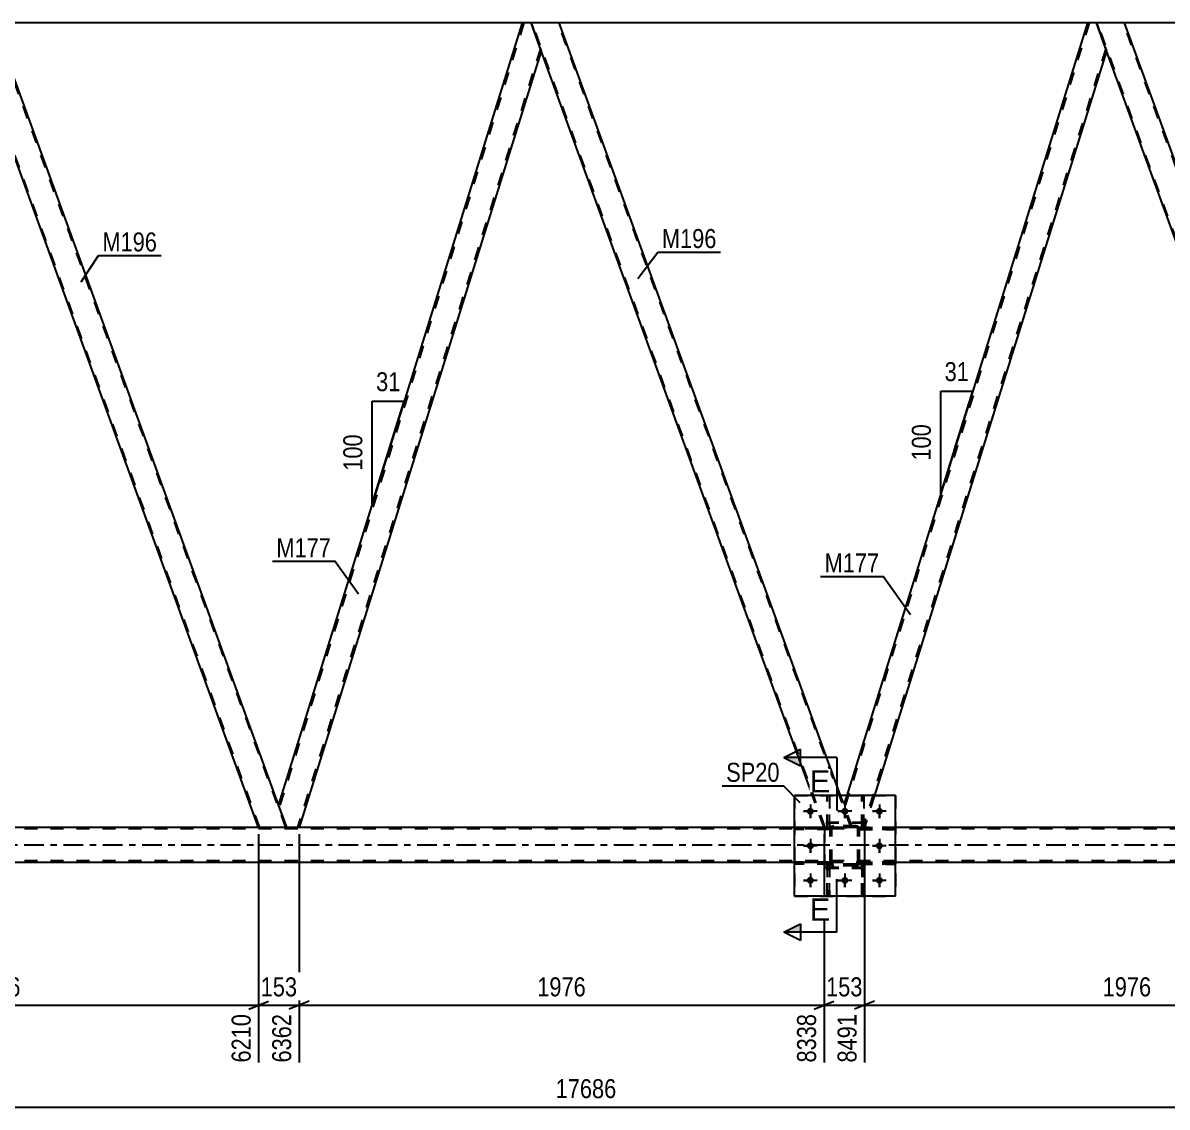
# Model space of a CAD drawing. Header units: millimetres. Extents: x 0 to 1772, y 0 to 560.
# Drawn here: x 1308.7 to 1481, y 261.4 to 424.8 of the extents above; entities that cross this region are included whole.
import ezdxf

# ---------------------------------------------------------------- set-up
doc = ezdxf.new("R2010")
doc.units = ezdxf.units.MM
doc.linetypes.add('DXK_LINE_DOT2', pattern=[3.9198, 1.9599, -1.9599])
doc.linetypes.add('DXK_LINE_DOT3', pattern=[5.9187, 2.979, -0.9799, 0.9799, -0.9799])
doc.styles.add('Arial', font='ARIAL.TTF', dxfattribs={"height": 0.2})
doc.styles.add('Arial Narrow', font='ARIALN.TTF', dxfattribs={"height": 0.2})

# ---------------------------------------------------------------- blocks, each defined once
blk = doc.blocks.new('Part-814276686-3610 - 3518')
at = {"color": 7, "linetype": 'DXK_LINE_DOT2'}
for p, q in [((1440.06, 298.38), (1434.66, 298.38)), ((1434.66, 298.38), (1434.66, 298.06)), ((1435.26, 298.06), (1435.26, 298.38)), ((1440.06, 298.06), (1440.06, 298.38)), ((1434.66, 298.06), (1440.06, 298.06))]:
    blk.add_line(p, q, dxfattribs=at)
blk = doc.blocks.new('Part-814276686-3687 - 3518')
at = {"color": 7, "linetype": 'DXK_LINE_DOT2'}
for p, q in [((1435.46, 304.22), (1429.46, 304.22)), ((1429.46, 297.42), (1429.46, 304.22)), ((1435.46, 297.42), (1435.46, 304.22)), ((1435.46, 297.42), (1429.46, 297.42))]:
    blk.add_line(p, q, dxfattribs=at)
blk = doc.blocks.new('Part-814276686-3641 - 3518')
at = {"color": 2, "linetype": 'Continuous'}
for p, q in [((1435.01, 308.42), (1435.01, 308.42)), ((1435.33, 308.42), (1435.01, 308.42)), ((1435.33, 308.42), (1435.33, 308.42))]:
    blk.add_line(p, q, dxfattribs=at)
at = {"color": 7, "linetype": 'DXK_LINE_DOT2'}
for p, q in [((1435.01, 303.57), (1435.01, 308.42)), ((1435.33, 303.57), (1435.33, 308.42)), ((1435.01, 304.17), (1435.33, 304.17)), ((1435.33, 303.57), (1435.01, 303.57))]:
    blk.add_line(p, q, dxfattribs=at)
blk = doc.blocks.new('Part-814276686-3567 - 3518')
at = {"color": 7, "linetype": 'DXK_LINE_DOT2'}
for p, q in [((1434.66, 298.06), (1434.66, 298.38)), ((1434.66, 298.38), (1440.06, 298.38)), ((1435.26, 298.06), (1435.26, 298.38)), ((1440.06, 298.38), (1440.06, 298.06)), ((1440.06, 298.06), (1434.66, 298.06))]:
    blk.add_line(p, q, dxfattribs=at)
blk = doc.blocks.new('Part-814276686-3570 - 3518')
at = {"color": 7, "linetype": 'DXK_LINE_DOT2'}
for p, q in [((1430.26, 303.58), (1424.86, 303.58)), ((1424.86, 303.26), (1424.86, 303.58)), ((1429.66, 303.26), (1429.66, 303.58)), ((1430.26, 303.58), (1430.26, 303.26)), ((1430.26, 303.26), (1424.86, 303.26))]:
    blk.add_line(p, q, dxfattribs=at)
blk = doc.blocks.new('Part-814276686-3573 - 3518')
at = {"color": 7, "linetype": 'DXK_LINE_DOT2'}
for p, q in [((1430.26, 298.38), (1424.86, 298.38)), ((1424.86, 298.06), (1424.86, 298.38)), ((1429.66, 298.06), (1429.66, 298.38)), ((1430.26, 298.38), (1430.26, 298.06)), ((1430.26, 298.06), (1424.86, 298.06))]:
    blk.add_line(p, q, dxfattribs=at)
blk = doc.blocks.new('Part-814276686-3574 - 3518')
at = {"color": 2, "linetype": 'Continuous'}
for p, q in [((1429.81, 308.42), (1429.81, 308.42)), ((1430.13, 308.42), (1429.81, 308.42)), ((1430.13, 308.42), (1430.13, 308.42))]:
    blk.add_line(p, q, dxfattribs=at)
at = {"color": 7, "linetype": 'DXK_LINE_DOT2'}
for p, q in [((1429.81, 303.57), (1429.81, 308.42)), ((1430.13, 303.57), (1430.13, 308.42)), ((1429.81, 304.17), (1430.13, 304.17)), ((1430.13, 303.57), (1429.81, 303.57))]:
    blk.add_line(p, q, dxfattribs=at)
blk = doc.blocks.new('Bolt-814276686-3661 - 3518')
at = {"linetype": 'Continuous'}
for points in [[(1427.78, 306.02, -1), (1426.74, 306.02, -1)], [(1432.98, 306.02, -1), (1431.94, 306.02, -1)], [(1438.18, 306.02, -1), (1437.14, 306.02, -1)], [(1427.78, 300.82, -1), (1426.74, 300.82, -1)], [(1438.18, 300.82, -1), (1437.14, 300.82, -1)], [(1427.78, 295.62, -1), (1426.74, 295.62, -1)], [(1432.98, 295.62, -1), (1431.94, 295.62, -1)], [(1438.18, 295.62, -1), (1437.14, 295.62, -1)]]:
    blk.add_hatch(color=1, dxfattribs=at).paths.add_polyline_path(points)
at = {"color": 1, "linetype": 'Continuous'}
for p, q in [((1427.26, 307.06), (1427.26, 304.98)), ((1432.46, 307.06), (1432.46, 304.98)), ((1437.66, 307.06), (1437.66, 304.98)), ((1428.3, 306.02), (1426.22, 306.02)), ((1433.5, 306.02), (1431.42, 306.02)), ((1438.7, 306.02), (1436.62, 306.02)), ((1427.26, 301.86), (1427.26, 299.78)), ((1437.66, 301.86), (1437.66, 299.78)), ((1428.3, 300.82), (1426.22, 300.82)), ((1438.7, 300.82), (1436.62, 300.82)), ((1427.26, 296.66), (1427.26, 294.58)), ((1432.46, 296.66), (1432.46, 294.58)), ((1437.66, 296.66), (1437.66, 294.58)), ((1428.3, 295.62), (1426.22, 295.62)), ((1433.5, 295.62), (1431.42, 295.62)), ((1438.7, 295.62), (1436.62, 295.62))]:
    blk.add_line(p, q, dxfattribs=at)
blk = doc.blocks.new('Part-814276686-3601 - 3518')
at = {"color": 7, "linetype": 'DXK_LINE_DOT2'}
for p, q in [((1435.46, 304.35), (1429.46, 304.35)), ((1429.46, 297.55), (1429.46, 304.35)), ((1435.46, 297.55), (1435.46, 304.35)), ((1435.46, 297.55), (1429.46, 297.55))]:
    blk.add_line(p, q, dxfattribs=at)
blk = doc.blocks.new('Part-814276686-3602 - 3518')
at = {"color": 7, "linetype": 'DXK_LINE_DOT2'}
for p, q in [((1430.26, 303.34), (1430.29, 303.52)), ((1430.29, 303.52), (1430.26, 303.34)), ((1430.26, 298.3), (1430.26, 303.34)), ((1430.5, 303.34), (1430.51, 303.43)), ((1430.5, 298.3), (1430.5, 303.34)), ((1430.51, 303.43), (1430.57, 303.51)), ((1430.55, 303.78), (1430.74, 303.82)), ((1430.74, 303.82), (1430.55, 303.78)), ((1430.57, 303.51), (1430.64, 303.56)), ((1430.64, 303.56), (1430.74, 303.58)), ((1434.18, 303.82), (1430.74, 303.82)), ((1430.74, 303.58), (1434.18, 303.58)), ((1434.18, 303.82), (1434.36, 303.78)), ((1434.36, 303.78), (1434.18, 303.82)), ((1434.18, 303.58), (1434.27, 303.56)), ((1434.27, 303.56), (1434.35, 303.51)), ((1434.35, 303.51), (1434.4, 303.43)), ((1434.4, 303.43), (1434.42, 303.34)), ((1434.42, 298.3), (1434.42, 303.34)), ((1434.62, 303.52), (1434.66, 303.34)), ((1434.66, 303.34), (1434.62, 303.52)), ((1434.66, 298.3), (1434.66, 303.34)), ((1430.29, 298.11), (1430.26, 298.3)), ((1430.26, 298.3), (1430.29, 298.11)), ((1430.51, 298.2), (1430.5, 298.3)), ((1430.57, 298.13), (1430.51, 298.2)), ((1430.64, 298.07), (1430.57, 298.13)), ((1434.35, 298.13), (1434.27, 298.07)), ((1434.4, 298.2), (1434.35, 298.13)), ((1434.42, 298.3), (1434.4, 298.2)), ((1434.66, 298.3), (1434.62, 298.11)), ((1434.62, 298.11), (1434.66, 298.3)), ((1430.74, 297.82), (1430.55, 297.85)), ((1430.55, 297.85), (1430.74, 297.82)), ((1430.74, 298.06), (1430.64, 298.07)), ((1434.18, 298.06), (1430.74, 298.06)), ((1434.18, 297.82), (1430.74, 297.82)), ((1434.27, 298.07), (1434.18, 298.06)), ((1434.36, 297.85), (1434.18, 297.82)), ((1434.18, 297.82), (1434.36, 297.85))]:
    blk.add_line(p, q, dxfattribs=at)
at = {"color": 7, "linetype": 'DXK_LINE_DOT3'}
blk.add_line((1432.46, 300.82), (1432.46, 300.82), dxfattribs=at)
at = {"color": 7, "linetype": 'DXK_LINE_DOT2'}
for centre, start, end in [((1430.74, 303.34), 112.5, 157.5), ((1430.74, 303.34), 112.5, 157.5), ((1434.18, 303.34), 22.5, 67.5), ((1434.18, 303.34), 22.5, 67.5), ((1430.74, 298.3), 202.5, 247.5), ((1430.74, 298.3), 202.5, 247.5), ((1434.18, 298.3), 292.5, 337.5), ((1434.18, 298.3), 292.5, 337.5)]:
    blk.add_arc(centre, 0.48, start, end, dxfattribs=at)
blk = doc.blocks.new('Part-814276686-3607 - 3518')
at = {"color": 7, "linetype": 'DXK_LINE_DOT2'}
for p, q in [((1440.06, 303.58), (1434.66, 303.58)), ((1434.66, 303.58), (1434.66, 303.26)), ((1435.26, 303.26), (1435.26, 303.58)), ((1440.06, 303.26), (1440.06, 303.58)), ((1434.66, 303.26), (1440.06, 303.26))]:
    blk.add_line(p, q, dxfattribs=at)
blk = doc.blocks.new('Part-814276686-3613 - 3518')
at = {"color": 7, "linetype": 'DXK_LINE_DOT2'}
for p, q in [((1430.26, 303.58), (1424.86, 303.58)), ((1424.86, 303.58), (1424.86, 303.26)), ((1429.66, 303.26), (1429.66, 303.58)), ((1430.26, 303.26), (1430.26, 303.58)), ((1430.26, 303.26), (1424.86, 303.26))]:
    blk.add_line(p, q, dxfattribs=at)
blk = doc.blocks.new('Part-814276686-3616 - 3518')
at = {"color": 7, "linetype": 'DXK_LINE_DOT2'}
for p, q in [((1430.26, 298.38), (1424.86, 298.38)), ((1424.86, 298.38), (1424.86, 298.06)), ((1429.66, 298.06), (1429.66, 298.38)), ((1430.26, 298.06), (1430.26, 298.38)), ((1430.26, 298.06), (1424.86, 298.06))]:
    blk.add_line(p, q, dxfattribs=at)
blk = doc.blocks.new('Part-814276686-3632 - 3518')
at = {"color": 7, "linetype": 'DXK_LINE_DOT2'}
for p, q in [((1430.13, 298.05), (1429.81, 298.05)), ((1429.81, 298.05), (1429.81, 293.22)), ((1429.81, 297.45), (1430.13, 297.45)), ((1430.13, 293.22), (1430.13, 298.05)), ((1429.81, 293.22), (1430.13, 293.22))]:
    blk.add_line(p, q, dxfattribs=at)
blk = doc.blocks.new('Part-814276686-3660 - 3518')
at = {"color": 7, "linetype": 'DXK_LINE_DOT2'}
for p, q in [((1435.01, 303.57), (1435.01, 308.42)), ((1435.01, 308.42), (1435.33, 308.42)), ((1435.33, 308.42), (1435.33, 303.57)), ((1435.01, 304.17), (1435.33, 304.17)), ((1435.33, 303.57), (1435.01, 303.57))]:
    blk.add_line(p, q, dxfattribs=at)
blk = doc.blocks.new('Bolt-814276686-3662 - 3518')
at = {"color": 1, "linetype": 'Continuous'}
for p, q in [((1427.26, 307.06), (1427.26, 306.36)), ((1432.46, 307.06), (1432.46, 306.36)), ((1437.66, 307.06), (1437.66, 306.36)), ((1426.22, 306.02), (1426.91, 306.02)), ((1427.26, 304.98), (1427.26, 305.67)), ((1428.3, 306.02), (1427.6, 306.02)), ((1431.42, 306.02), (1432.11, 306.02)), ((1432.46, 304.98), (1432.46, 305.67)), ((1433.5, 306.02), (1432.8, 306.02)), ((1436.62, 306.02), (1437.31, 306.02)), ((1437.66, 304.98), (1437.66, 305.67)), ((1438.7, 306.02), (1438, 306.02)), ((1427.26, 301.86), (1427.26, 301.16)), ((1437.66, 301.86), (1437.66, 301.16)), ((1426.22, 300.82), (1426.91, 300.82)), ((1427.26, 299.78), (1427.26, 300.47)), ((1428.3, 300.82), (1427.6, 300.82)), ((1436.62, 300.82), (1437.31, 300.82)), ((1437.66, 299.78), (1437.66, 300.47)), ((1438.7, 300.82), (1438, 300.82)), ((1427.26, 296.66), (1427.26, 295.96)), ((1432.46, 296.66), (1432.46, 295.96)), ((1437.66, 296.66), (1437.66, 295.96)), ((1426.22, 295.62), (1426.91, 295.62)), ((1427.26, 294.58), (1427.26, 295.27)), ((1428.3, 295.62), (1427.6, 295.62)), ((1431.42, 295.62), (1432.11, 295.62)), ((1432.46, 294.58), (1432.46, 295.27)), ((1433.5, 295.62), (1432.8, 295.62)), ((1436.62, 295.62), (1437.31, 295.62)), ((1437.66, 294.58), (1437.66, 295.27)), ((1438.7, 295.62), (1438, 295.62))]:
    blk.add_line(p, q, dxfattribs=at)
blk = doc.blocks.new('Part-814276686-3671 - 3518')
at = {"color": 7, "linetype": 'DXK_LINE_DOT2'}
for p, q in [((1435.33, 298.05), (1435.01, 298.05)), ((1435.01, 298.05), (1435.01, 293.22)), ((1435.01, 297.45), (1435.33, 297.45)), ((1435.33, 293.22), (1435.33, 298.05)), ((1435.01, 293.22), (1435.33, 293.22))]:
    blk.add_line(p, q, dxfattribs=at)
blk = doc.blocks.new('Part-814276686-3682 - 3518')
at = {"color": 7, "linetype": 'DXK_LINE_DOT2'}
for p, q in [((1429.81, 293.22), (1429.81, 298.05)), ((1429.81, 298.05), (1430.13, 298.05)), ((1429.81, 297.45), (1430.13, 297.45)), ((1430.13, 298.05), (1430.13, 293.22)), ((1430.13, 293.22), (1429.81, 293.22))]:
    blk.add_line(p, q, dxfattribs=at)
blk = doc.blocks.new('Part-814276686-3686 - 3518')
at = {"color": 7, "linetype": 'DXK_LINE_DOT2'}
for p, q in [((1430.26, 303.34), (1430.29, 303.52)), ((1430.29, 303.52), (1430.26, 303.34)), ((1430.26, 298.3), (1430.26, 303.34)), ((1430.5, 303.34), (1430.51, 303.43)), ((1430.5, 298.3), (1430.5, 303.34)), ((1430.51, 303.43), (1430.57, 303.51)), ((1430.55, 303.78), (1430.74, 303.82)), ((1430.74, 303.82), (1430.55, 303.78)), ((1430.57, 303.51), (1430.64, 303.56)), ((1430.64, 303.56), (1430.74, 303.58)), ((1434.18, 303.82), (1430.74, 303.82)), ((1430.74, 303.58), (1434.18, 303.58)), ((1434.18, 303.82), (1434.36, 303.78)), ((1434.36, 303.78), (1434.18, 303.82)), ((1434.18, 303.58), (1434.27, 303.56)), ((1434.27, 303.56), (1434.35, 303.51)), ((1434.35, 303.51), (1434.4, 303.43)), ((1434.4, 303.43), (1434.42, 303.34)), ((1434.42, 298.3), (1434.42, 303.34)), ((1434.62, 303.52), (1434.66, 303.34)), ((1434.66, 303.34), (1434.62, 303.52)), ((1434.66, 298.3), (1434.66, 303.34)), ((1430.29, 298.11), (1430.26, 298.3)), ((1430.26, 298.3), (1430.29, 298.11)), ((1430.51, 298.2), (1430.5, 298.3)), ((1430.57, 298.13), (1430.51, 298.2)), ((1430.64, 298.07), (1430.57, 298.13)), ((1434.35, 298.13), (1434.27, 298.07)), ((1434.4, 298.2), (1434.35, 298.13)), ((1434.42, 298.3), (1434.4, 298.2)), ((1434.66, 298.3), (1434.62, 298.11)), ((1434.62, 298.11), (1434.66, 298.3)), ((1430.74, 297.82), (1430.55, 297.85)), ((1430.55, 297.85), (1430.74, 297.82)), ((1430.74, 298.06), (1430.64, 298.07)), ((1434.18, 298.06), (1430.74, 298.06)), ((1434.18, 297.82), (1430.74, 297.82)), ((1434.27, 298.07), (1434.18, 298.06)), ((1434.36, 297.85), (1434.18, 297.82)), ((1434.18, 297.82), (1434.36, 297.85))]:
    blk.add_line(p, q, dxfattribs=at)
at = {"color": 7, "linetype": 'DXK_LINE_DOT3'}
blk.add_line((1432.46, 300.82), (1432.46, 300.82), dxfattribs=at)
at = {"color": 7, "linetype": 'DXK_LINE_DOT2'}
for centre, start, end in [((1430.74, 303.34), 112.5, 157.5), ((1430.74, 303.34), 112.5, 157.5), ((1434.18, 303.34), 22.5, 67.5), ((1434.18, 303.34), 22.5, 67.5), ((1430.74, 298.3), 202.5, 247.5), ((1430.74, 298.3), 202.5, 247.5), ((1434.18, 298.3), 292.5, 337.5), ((1434.18, 298.3), 292.5, 337.5)]:
    blk.add_arc(centre, 0.48, start, end, dxfattribs=at)
blk = doc.blocks.new('Part-814276686-3688 - 3518')
at = {"color": 7, "linetype": 'DXK_LINE_DOT2'}
for p, q in [((1434.66, 303.26), (1434.66, 303.58)), ((1434.66, 303.58), (1440.06, 303.58)), ((1435.26, 303.26), (1435.26, 303.58)), ((1440.06, 303.58), (1440.06, 303.26)), ((1440.06, 303.26), (1434.66, 303.26))]:
    blk.add_line(p, q, dxfattribs=at)
blk = doc.blocks.new('Part-814276686-3721 - 3518')
at = {"color": 2, "linetype": 'Continuous'}
for p, q in [((1383.88, 424.82), (1304.32, 424.82)), ((1469.01, 424.82), (1389.45, 424.82)), ((1554.15, 424.82), (1474.59, 424.82))]:
    blk.add_line(p, q, dxfattribs=at)
at = {"color": 7, "linetype": 'DXK_LINE_DOT2'}
for p, q in [((1389.45, 424.82), (1383.88, 424.82)), ((1474.59, 424.82), (1469.01, 424.82))]:
    blk.add_line(p, q, dxfattribs=at)
blk = doc.blocks.new('Part-814276686-3737 - 3518')
at = {"color": 7, "linetype": 'DXK_LINE_DOT2'}
for p, q in [((1469.26, 424.82), (1432.45, 306.7)), ((1471.74, 420.94), (1435.17, 303.6)), ((1471.88, 420.57), (1471.86, 420.62)), ((1471.88, 420.57), (1471.86, 420.62)), ((1432.73, 308.42), (1432.31, 307.07)), ((1433.57, 303.6), (1432.31, 307.07)), ((1436.92, 308.42), (1435.42, 303.6)), ((1435.42, 303.6), (1433.57, 303.6))]:
    blk.add_line(p, q, dxfattribs=at)
at = {"color": 2, "linetype": 'Continuous'}
for p, q in [((1469.01, 424.82), (1432.73, 308.42)), ((1470.33, 424.82), (1469.01, 424.82)), ((1471.86, 420.62), (1470.33, 424.82)), ((1471.88, 420.57), (1436.92, 308.42))]:
    blk.add_line(p, q, dxfattribs=at)
blk = doc.blocks.new('Part-814276686-3742 - 3518')
at = {"color": 2, "linetype": 'Continuous'}
for p, q in [((1474.59, 424.82), (1470.33, 424.82)), ((1517.46, 307.02), (1474.59, 424.82)), ((1514.45, 303.6), (1471.86, 420.62))]:
    blk.add_line(p, q, dxfattribs=at)
at = {"color": 7, "linetype": 'DXK_LINE_DOT2'}
for p, q in [((1470.33, 424.82), (1471.86, 420.62)), ((1514.62, 303.6), (1470.5, 424.82)), ((1518.54, 303.6), (1474.42, 424.82)), ((1518.71, 303.6), (1517.46, 307.02)), ((1514.45, 303.6), (1518.71, 303.6))]:
    blk.add_line(p, q, dxfattribs=at)
blk = doc.blocks.new('Part-814276686-3757 - 3518')
at = {"color": 2, "linetype": 'Continuous'}
for p, q in [((1440.06, 308.42), (1424.86, 308.42)), ((1424.86, 293.22), (1424.86, 308.42)), ((1440.06, 293.22), (1440.06, 308.42)), ((1440.06, 293.22), (1424.86, 293.22))]:
    blk.add_line(p, q, dxfattribs=at)
blk = doc.blocks.new('Part-814276686-3760 - 3518')
at = {"color": 7, "linetype": 'DXK_LINE_DOT2'}
for p, q in [((1429.81, 303.57), (1429.81, 308.42)), ((1429.81, 308.42), (1430.13, 308.42)), ((1430.13, 308.42), (1430.13, 303.57)), ((1429.81, 304.17), (1430.13, 304.17)), ((1430.13, 303.57), (1429.81, 303.57))]:
    blk.add_line(p, q, dxfattribs=at)
blk = doc.blocks.new('Part-814276686-3781 - 3518')
at = {"color": 7, "linetype": 'DXK_LINE_DOT2'}
for p, q in [((1424.86, 308.42), (1440.06, 308.42)), ((1424.86, 308.42), (1424.86, 293.22)), ((1440.06, 308.42), (1440.06, 293.22)), ((1424.86, 293.22), (1440.06, 293.22))]:
    blk.add_line(p, q, dxfattribs=at)
blk = doc.blocks.new('Part-814276686-3786 - 3518')
at = {"color": 7, "linetype": 'DXK_LINE_DOT2'}
for p, q in [((1718.52, 303.36), (1095.79, 303.36)), ((1440.06, 303.6), (1424.86, 303.6)), ((1718.52, 298.56), (1095.79, 298.56)), ((1440.06, 298.32), (1424.86, 298.32))]:
    blk.add_line(p, q, dxfattribs=at)
at = {"color": 2, "linetype": 'Continuous'}
for p, q in [((1424.86, 303.6), (1269.79, 303.6)), ((1595.12, 303.6), (1440.06, 303.6)), ((1424.86, 298.32), (1269.79, 298.32)), ((1595.13, 298.32), (1440.06, 298.32))]:
    blk.add_line(p, q, dxfattribs=at)
at = {"color": 7, "linetype": 'DXK_LINE_DOT3'}
blk.add_line((1095.79, 300.96), (1718.52, 300.96), dxfattribs=at)
blk = doc.blocks.new('Part-814276686-3791 - 3518')
at = {"color": 2, "linetype": 'Continuous'}
for p, q in [((1304.32, 424.82), (1300.06, 424.82)), ((1347.19, 307.02), (1304.32, 424.82)), ((1344.18, 303.6), (1301.59, 420.62))]:
    blk.add_line(p, q, dxfattribs=at)
at = {"color": 7, "linetype": 'DXK_LINE_DOT2'}
for p, q in [((1300.06, 424.82), (1301.59, 420.62)), ((1344.35, 303.6), (1300.23, 424.82)), ((1348.27, 303.6), (1304.15, 424.82)), ((1348.44, 303.6), (1347.19, 307.02)), ((1344.18, 303.6), (1348.44, 303.6))]:
    blk.add_line(p, q, dxfattribs=at)
blk = doc.blocks.new('Part-814276686-3806 - 3518')
at = {"color": 2, "linetype": 'Continuous'}
for p, q in [((1389.45, 424.82), (1385.2, 424.82)), ((1431.82, 308.42), (1389.45, 424.82)), ((1427.56, 308.42), (1386.72, 420.62))]:
    blk.add_line(p, q, dxfattribs=at)
at = {"color": 7, "linetype": 'DXK_LINE_DOT2'}
for p, q in [((1385.2, 424.82), (1386.72, 420.62)), ((1429.49, 303.6), (1385.37, 424.82)), ((1433.4, 303.6), (1389.28, 424.82)), ((1429.32, 303.6), (1427.56, 308.42)), ((1433.57, 303.6), (1431.82, 308.42)), ((1433.57, 303.6), (1429.32, 303.6))]:
    blk.add_line(p, q, dxfattribs=at)
blk = doc.blocks.new('Part-814276686-3811 - 3518')
at = {"color": 2, "linetype": 'Continuous'}
for p, q in [((1383.88, 424.82), (1347.18, 307.07)), ((1385.2, 424.82), (1383.88, 424.82)), ((1386.72, 420.62), (1385.2, 424.82)), ((1386.74, 420.57), (1350.28, 303.6)), ((1348.44, 303.6), (1347.19, 307.02))]:
    blk.add_line(p, q, dxfattribs=at)
at = {"color": 7, "linetype": 'DXK_LINE_DOT2'}
for p, q in [((1384.13, 424.82), (1347.31, 306.7)), ((1386.61, 420.94), (1350.03, 303.6)), ((1386.74, 420.57), (1386.72, 420.62)), ((1386.74, 420.57), (1386.72, 420.62)), ((1347.18, 307.07), (1347.19, 307.02)), ((1350.28, 303.6), (1348.44, 303.6))]:
    blk.add_line(p, q, dxfattribs=at)
blk = doc.blocks.new('Part-814276686-3818 - 3518')
at = {"color": 7, "linetype": 'DXK_LINE_DOT2'}
for p, q in [((1435.01, 293.22), (1435.01, 298.05)), ((1435.01, 298.05), (1435.33, 298.05)), ((1435.01, 297.45), (1435.33, 297.45)), ((1435.33, 298.05), (1435.33, 293.22)), ((1435.33, 293.22), (1435.01, 293.22))]:
    blk.add_line(p, q, dxfattribs=at)
blk = doc.blocks.new('StraightDimension-814276686-4522 - 3518')
at = {"color": 7, "linetype": 'Continuous'}
blk.add_line((1049.57, 261.45), (1737.38, 261.45), dxfattribs=at)
at = {"color": 0}
blk.add_wipeout([(1398.65, 262.2), (1398.65, 266.4), (1388.31, 266.4), (1388.31, 262.2)], dxfattribs=at)
at = {"color": 3, "style": 'Arial Narrow'}
blk.add_text('17686', height=2.863, dxfattribs=at).set_placement((1388.91, 262.8))
blk = doc.blocks.new('StraightDimension-814276686-4706 - 3518')
at = {"color": 7, "linetype": 'Continuous'}
for p, q in [((1429.32, 302.6), (1429.32, 268.17)), ((1435.42, 302.6), (1435.42, 268.17)), ((1427.82, 276.19), (1430.82, 277.39)), ((1429.32, 276.79), (1435.42, 276.79)), ((1436.92, 277.39), (1433.92, 276.19))]:
    blk.add_line(p, q, dxfattribs=at)
at = {"color": 0}
blk.add_wipeout([(1435.71, 277.54), (1435.71, 281.74), (1429.03, 281.74), (1429.03, 277.54)], dxfattribs=at)
at = {"color": 0, "linetype": 'Continuous'}
blk.add_wipeout([(1434.82, 276.09), (1430.62, 276.09), (1430.62, 267.57), (1434.82, 267.57)], dxfattribs=at)
at = {"color": 3, "style": 'Arial Narrow'}
blk.add_text('153', height=2.863, dxfattribs=at).set_placement((1429.63, 278.14))
at = {"color": 3, "linetype": 'Continuous', "style": 'Arial Narrow'}
blk.add_text('8491', height=2.863, rotation=90.0002, dxfattribs=at).set_placement((1434.22, 268.17))
blk = doc.blocks.new('AngleDimension-814276686-4836 - 3518')
at = {"color": 7, "linetype": 'Continuous'}
for p, q in [((1361.29, 367.82), (1366.11, 367.82)), ((1361.29, 352.35), (1366.11, 367.82)), ((1361.29, 352.35), (1361.29, 367.82)), ((1362.2, 355.28), (1366.11, 367.82))]:
    blk.add_line(p, q, dxfattribs=at)
at = {"color": 0}
for points in [[(1366.13, 368.72), (1366.13, 372.92), (1361.27, 372.92), (1361.27, 368.72)], [(1360.39, 363.43), (1356.19, 363.43), (1356.19, 356.74), (1360.39, 356.74)]]:
    blk.add_wipeout(points, dxfattribs=at)
at = {"color": 3, "style": 'Arial Narrow'}
blk.add_text('31', height=2.863, dxfattribs=at).set_placement((1361.87, 369.32))
blk.add_text('100', height=2.863, rotation=90.0002, dxfattribs=at).set_placement((1359.79, 357.34))
blk = doc.blocks.new('StraightDimension-814276686-4687 - 3518')
at = {"color": 7, "linetype": 'Continuous'}
for p, q in [((1435.42, 302.6), (1435.42, 268.17)), ((1514.45, 302.6), (1514.45, 266.34)), ((1436.92, 277.39), (1433.92, 276.19)), ((1435.42, 276.79), (1514.45, 276.79)), ((1512.95, 276.19), (1515.95, 277.39))]:
    blk.add_line(p, q, dxfattribs=at)
at = {"color": 0}
blk.add_wipeout([(1479.19, 277.54), (1479.19, 281.74), (1470.68, 281.74), (1470.68, 277.54)], dxfattribs=at)
at = {"color": 0, "linetype": 'Continuous'}
blk.add_wipeout([(1513.85, 276.09), (1509.65, 276.09), (1509.65, 265.74), (1513.85, 265.74)], dxfattribs=at)
at = {"color": 3, "style": 'Arial Narrow'}
blk.add_text('1976', height=2.863, dxfattribs=at).set_placement((1471.28, 278.14))
at = {"color": 3, "linetype": 'Continuous', "style": 'Arial Narrow'}
blk.add_text('10467', height=2.863, rotation=90.0002, dxfattribs=at).set_placement((1513.25, 266.34))
blk = doc.blocks.new('StraightDimension-814276686-4725 - 3518')
at = {"color": 7, "linetype": 'Continuous'}
for p, q in [((1350.28, 302.6), (1350.28, 268.17)), ((1429.32, 302.6), (1429.32, 268.17)), ((1351.78, 277.39), (1348.78, 276.19)), ((1350.28, 276.79), (1429.32, 276.79)), ((1427.82, 276.19), (1430.82, 277.39))]:
    blk.add_line(p, q, dxfattribs=at)
at = {"color": 0}
blk.add_wipeout([(1394.06, 277.54), (1394.06, 281.74), (1385.54, 281.74), (1385.54, 277.54)], dxfattribs=at)
at = {"color": 0, "linetype": 'Continuous'}
blk.add_wipeout([(1428.72, 276.09), (1424.52, 276.09), (1424.52, 267.57), (1428.72, 267.57)], dxfattribs=at)
at = {"color": 3, "style": 'Arial Narrow'}
blk.add_text('1976', height=2.863, dxfattribs=at).set_placement((1386.14, 278.14))
at = {"color": 3, "linetype": 'Continuous', "style": 'Arial Narrow'}
blk.add_text('8338', height=2.863, rotation=90.0002, dxfattribs=at).set_placement((1428.12, 268.17))
blk = doc.blocks.new('StraightDimension-814276686-4744 - 3518')
at = {"color": 7, "linetype": 'Continuous'}
for p, q in [((1344.18, 302.6), (1344.18, 268.17)), ((1350.28, 302.6), (1350.28, 268.17)), ((1342.68, 276.19), (1345.68, 277.39)), ((1344.18, 276.79), (1350.28, 276.79)), ((1351.78, 277.39), (1348.78, 276.19))]:
    blk.add_line(p, q, dxfattribs=at)
at = {"color": 0}
blk.add_wipeout([(1350.58, 277.54), (1350.58, 281.74), (1343.89, 281.74), (1343.89, 277.54)], dxfattribs=at)
at = {"color": 0, "linetype": 'Continuous'}
blk.add_wipeout([(1349.68, 276.09), (1345.48, 276.09), (1345.48, 267.57), (1349.68, 267.57)], dxfattribs=at)
at = {"color": 3, "style": 'Arial Narrow'}
blk.add_text('153', height=2.863, dxfattribs=at).set_placement((1344.49, 278.14))
at = {"color": 3, "linetype": 'Continuous', "style": 'Arial Narrow'}
blk.add_text('6362', height=2.863, rotation=90.0002, dxfattribs=at).set_placement((1349.08, 268.17))
blk = doc.blocks.new('StraightDimension-814276686-4763 - 3518')
at = {"color": 7, "linetype": 'Continuous'}
for p, q in [((1265.15, 302.6), (1265.15, 268.17)), ((1344.18, 302.6), (1344.18, 268.17)), ((1266.65, 277.39), (1263.65, 276.19)), ((1265.15, 276.79), (1344.18, 276.79)), ((1342.68, 276.19), (1345.68, 277.39))]:
    blk.add_line(p, q, dxfattribs=at)
at = {"color": 0}
blk.add_wipeout([(1308.92, 277.54), (1308.92, 281.74), (1300.41, 281.74), (1300.41, 277.54)], dxfattribs=at)
at = {"color": 0, "linetype": 'Continuous'}
blk.add_wipeout([(1343.58, 276.09), (1339.38, 276.09), (1339.38, 267.57), (1343.58, 267.57)], dxfattribs=at)
at = {"color": 3, "style": 'Arial Narrow'}
blk.add_text('1976', height=2.863, dxfattribs=at).set_placement((1301.01, 278.14))
at = {"color": 3, "linetype": 'Continuous', "style": 'Arial Narrow'}
blk.add_text('6210', height=2.863, rotation=90.0002, dxfattribs=at).set_placement((1342.98, 268.17))
blk = doc.blocks.new('AngleDimension-814276686-4847 - 3518')
at = {"color": 7, "linetype": 'Continuous'}
for p, q in [((1446.9, 369.34), (1451.72, 369.34)), ((1446.9, 353.88), (1451.72, 369.34)), ((1446.9, 353.88), (1446.9, 369.34)), ((1448.93, 360.39), (1451.72, 369.34))]:
    blk.add_line(p, q, dxfattribs=at)
at = {"color": 0}
for points in [[(1451.74, 370.24), (1451.74, 374.44), (1446.88, 374.44), (1446.88, 370.24)], [(1446, 364.95), (1441.8, 364.95), (1441.8, 358.27), (1446, 358.27)]]:
    blk.add_wipeout(points, dxfattribs=at)
at = {"color": 3, "style": 'Arial Narrow'}
blk.add_text('31', height=2.863, dxfattribs=at).set_placement((1447.48, 370.84))
blk.add_text('100', height=2.863, rotation=90.0002, dxfattribs=at).set_placement((1445.4, 358.87))
blk = doc.blocks.new('Mark-814276686-3753 - 3518')
at = {"color": 0}
blk.add_wipeout([(1422.62, 310.47), (1422.62, 313.47), (1414.59, 313.47), (1414.59, 310.47)], dxfattribs=at)
blk.add_wipeout([(1422.62, 310.47), (1422.62, 313.47), (1414.59, 313.47), (1414.59, 310.47)], dxfattribs=at)
at = {"color": 30, "linetype": 'Continuous'}
for p in [(1413.99, 309.87), (1425.74, 307.29)]:
    blk.add_line(p, (1423.22, 309.87), dxfattribs=at)
at = {"color": 3, "style": 'Arial Narrow'}
blk.add_text('SP20', height=2.863, dxfattribs=at).set_placement((1414.59, 310.47))
blk = doc.blocks.new('Mark-814276686-3733 - 3518')
at = {"color": 0}
blk.add_wipeout([(1437.64, 342.01), (1437.64, 345.01), (1429.41, 345.01), (1429.41, 342.01)], dxfattribs=at)
blk.add_wipeout([(1437.64, 342.01), (1437.64, 345.01), (1429.41, 345.01), (1429.41, 342.01)], dxfattribs=at)
at = {"color": 30, "linetype": 'Continuous'}
for p in [(1428.81, 341.41), (1442.33, 335.65)]:
    blk.add_line(p, (1438.24, 341.41), dxfattribs=at)
at = {"color": 3, "style": 'Arial Narrow'}
blk.add_text('M177', height=2.863, dxfattribs=at).set_placement((1429.41, 342.01))
blk = doc.blocks.new('Mark-814276686-3787 - 3518')
at = {"color": 0}
blk.add_wipeout([(1328.88, 390.38), (1328.88, 393.38), (1320.66, 393.38), (1320.66, 390.38)], dxfattribs=at)
blk.add_wipeout([(1328.88, 390.38), (1328.88, 393.38), (1320.66, 393.38), (1320.66, 390.38)], dxfattribs=at)
at = {"color": 30, "linetype": 'Continuous'}
for p, q in [((1317.43, 385.82), (1320.06, 389.78)), ((1320.06, 389.78), (1329.48, 389.78))]:
    blk.add_line(p, q, dxfattribs=at)
at = {"color": 3, "style": 'Arial Narrow'}
blk.add_text('M196', height=2.863, dxfattribs=at).set_placement((1320.66, 390.38))
blk = doc.blocks.new('Mark-814276686-3802 - 3518')
at = {"color": 0}
blk.add_wipeout([(1413.14, 390.89), (1413.14, 393.89), (1404.91, 393.89), (1404.91, 390.89)], dxfattribs=at)
blk.add_wipeout([(1413.14, 390.89), (1413.14, 393.89), (1404.91, 393.89), (1404.91, 390.89)], dxfattribs=at)
at = {"color": 30, "linetype": 'Continuous'}
for p, q in [((1401.29, 386.28), (1404.31, 390.29)), ((1404.31, 390.29), (1413.74, 390.29))]:
    blk.add_line(p, q, dxfattribs=at)
at = {"color": 3, "style": 'Arial Narrow'}
blk.add_text('M196', height=2.863, dxfattribs=at).set_placement((1404.91, 390.89))
blk = doc.blocks.new('Mark-814276686-3807 - 3518')
at = {"color": 0}
blk.add_wipeout([(1355.07, 344.29), (1355.07, 347.29), (1346.85, 347.29), (1346.85, 344.29)], dxfattribs=at)
blk.add_wipeout([(1355.07, 344.29), (1355.07, 347.29), (1346.85, 347.29), (1346.85, 344.29)], dxfattribs=at)
at = {"color": 30, "linetype": 'Continuous'}
for p in [(1346.25, 343.69), (1359.2, 338.74)]:
    blk.add_line(p, (1355.67, 343.69), dxfattribs=at)
at = {"color": 3, "style": 'Arial Narrow'}
blk.add_text('M177', height=2.863, dxfattribs=at).set_placement((1346.85, 344.29))
blk = doc.blocks.new('SectionMark-814276686-5004 - 3518')
at = {"linetype": 'Continuous'}
for points in [[(1425.77, 314.13), (1425.77, 312.88), (1423.27, 314.13)], [(1425.77, 289.05), (1425.77, 287.8), (1423.27, 287.8)]]:
    blk.add_hatch(color=6, dxfattribs=at).paths.add_polyline_path(points)
at = {"color": 6, "linetype": 'Continuous'}
for p, q in [((1423.27, 314.13), (1425.77, 315.38)), ((1425.77, 312.88), (1425.77, 315.38)), ((1431.27, 314.13), (1423.27, 314.13)), ((1423.27, 314.13), (1425.77, 312.88)), ((1431.27, 314.13), (1431.27, 306.13)), ((1431.27, 287.8), (1431.27, 295.8)), ((1423.27, 287.8), (1425.77, 289.05)), ((1431.27, 287.8), (1423.27, 287.8)), ((1425.77, 286.55), (1423.27, 287.8)), ((1425.77, 289.05), (1425.77, 286.55))]:
    blk.add_line(p, q, dxfattribs=at)
at = {"color": 0, "linetype": 'Continuous'}
for points in [[(1430.27, 308.88), (1430.27, 312.38), (1427.16, 312.38), (1427.16, 308.88)], [(1430.27, 289.55), (1430.27, 293.05), (1427.16, 293.05), (1427.16, 289.55)]]:
    blk.add_wipeout(points, dxfattribs=at)
at = {"color": 3, "linetype": 'Continuous', "style": 'Arial'}
for p in [(1427.16, 308.88), (1427.16, 289.55)]:
    blk.add_text('E', height=3.34, dxfattribs=at).set_placement(p)

msp = doc.modelspace()

# ---------------------------------------------------------------- block references
for name in ['Part-814276686-3721 - 3518', 'Part-814276686-3791 - 3518', 'Part-814276686-3811 - 3518', 'Part-814276686-3806 - 3518', 'Part-814276686-3737 - 3518', 'Part-814276686-3742 - 3518', 'Part-814276686-3757 - 3518', 'Part-814276686-3781 - 3518', 'Bolt-814276686-3661 - 3518', 'Bolt-814276686-3662 - 3518', 'Part-814276686-3574 - 3518', 'Part-814276686-3760 - 3518', 'Part-814276686-3641 - 3518', 'Part-814276686-3660 - 3518', 'Part-814276686-3786 - 3518', 'Part-814276686-3570 - 3518', 'Part-814276686-3613 - 3518', 'Part-814276686-3601 - 3518', 'Part-814276686-3687 - 3518', 'Part-814276686-3602 - 3518', 'Part-814276686-3686 - 3518', 'Part-814276686-3607 - 3518', 'Part-814276686-3688 - 3518', 'Part-814276686-3573 - 3518', 'Part-814276686-3616 - 3518', 'Part-814276686-3610 - 3518', 'Part-814276686-3567 - 3518', 'Part-814276686-3632 - 3518', 'Part-814276686-3682 - 3518', 'Part-814276686-3671 - 3518', 'Part-814276686-3818 - 3518']:
    msp.add_blockref(name, (0, 0))

# ---------------------------------------------------------------- next in the draw order: block references
msp.add_blockref('StraightDimension-814276686-4522 - 3518', (0, 0))

# ---------------------------------------------------------------- next in the draw order: block references
for name in ['Mark-814276686-3787 - 3518', 'Mark-814276686-3802 - 3518', 'AngleDimension-814276686-4847 - 3518', 'AngleDimension-814276686-4836 - 3518', 'Mark-814276686-3807 - 3518', 'Mark-814276686-3733 - 3518', 'Mark-814276686-3753 - 3518', 'StraightDimension-814276686-4706 - 3518']:
    msp.add_blockref(name, (0, 0))

# ---------------------------------------------------------------- next in the draw order: block references
for name in ['StraightDimension-814276686-4725 - 3518', 'StraightDimension-814276686-4687 - 3518']:
    msp.add_blockref(name, (0, 0))

# ---------------------------------------------------------------- next in the draw order: block references
for name in ['SectionMark-814276686-5004 - 3518', 'StraightDimension-814276686-4744 - 3518']:
    msp.add_blockref(name, (0, 0))

# ---------------------------------------------------------------- next in the draw order: block references
msp.add_blockref('StraightDimension-814276686-4763 - 3518', (0, 0))

doc.saveas('drawing.dxf')
